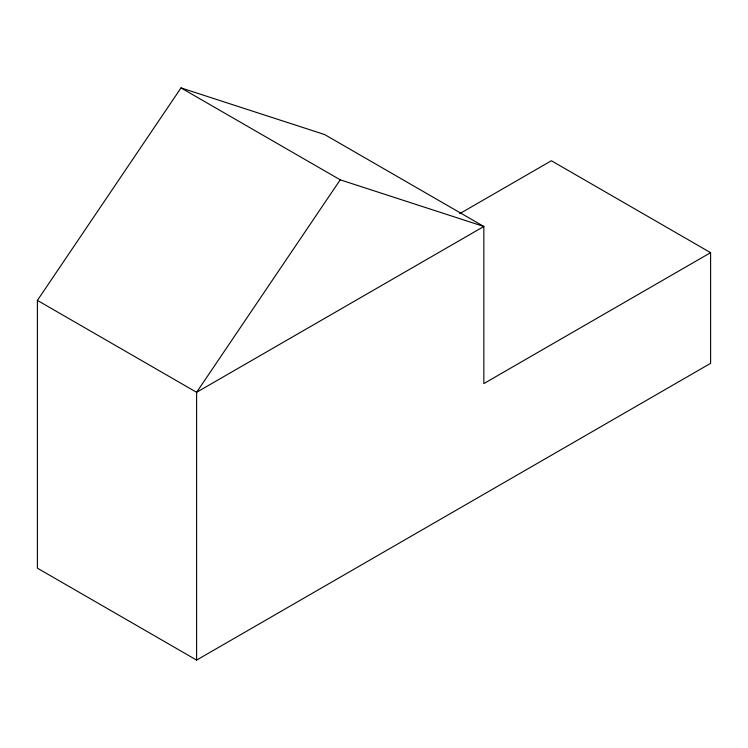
<?xml version="1.0" encoding="UTF-8"?>
<svg xmlns="http://www.w3.org/2000/svg" width="748" height="748" viewBox="0 0 748 748"><rect width="100%" height="100%" fill="white"/><g stroke="black" fill="none" stroke-linecap="round" stroke-linejoin="round"><path stroke-width="1.12" d="M37.4 300.387L181.016 87.909L324.632 134.556L483.844 226.476L483.844 383.584L710.6 252.665L710.6 363.341L196.612 660.091L37.4 568.171L37.4 300.387L196.612 392.307L483.844 226.476L340.228 179.829L181.016 87.909M340.228 179.829L196.612 392.307L196.612 660.091M459.674 213.694L551.388 160.745L710.6 252.665"/></g></svg>
